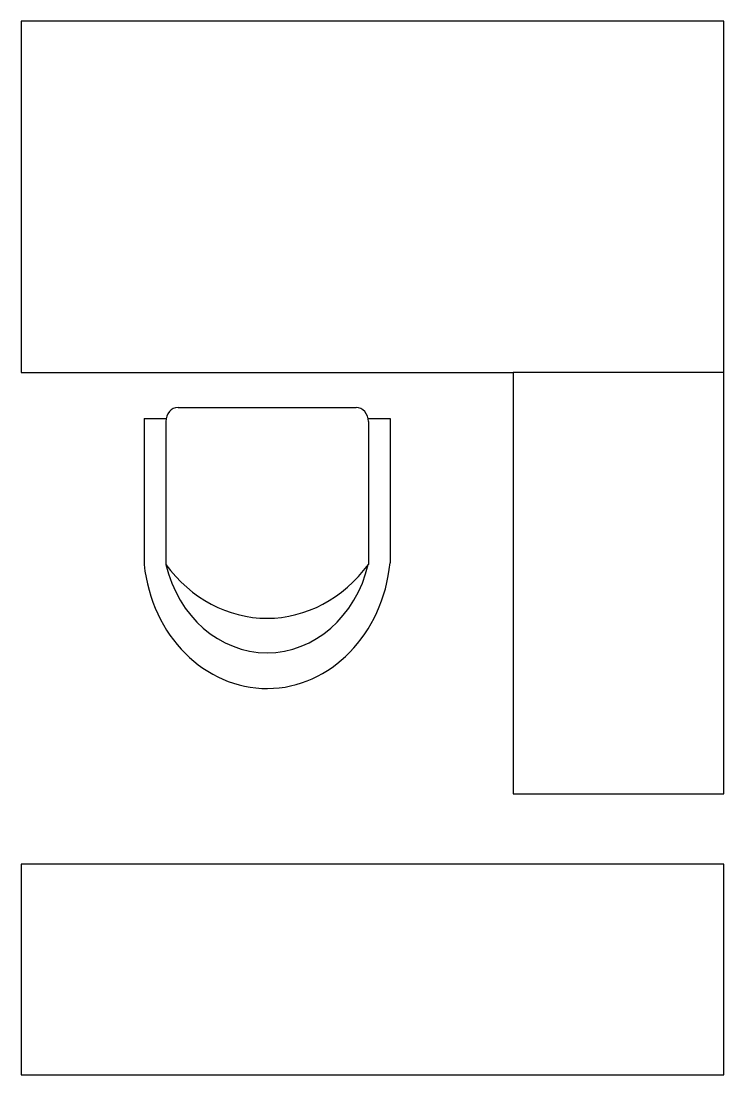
# Model space of a CAD drawing. Extents: x 72 to 192, y -38 to 142.
import ezdxf

# ---------------------------------------------------------------- set-up
doc = ezdxf.new("R2010")
doc.units = 0
doc.header["$MEASUREMENT"] = 0
doc.layers.get('0').update_dxf_attribs({"linetype": 'CONTINUOUS'})

# ---------------------------------------------------------------- blocks, each defined once
blk = doc.blocks.new('A$C7ACD5244')
for p, q in [((0, 90), (0, 60)), ((60, 90), (0, 90)), ((60, 24), (60, 90)), ((0, 60), (42, 60)), ((60, 60), (42, 60)), ((42, 60), (42, 24)), ((60, 24), (60, 60)), ((13.403, 57), (28.597, 57)), ((10.501, 56.065), (10.501, 43.601)), ((10.501, 56.065), (12.353, 56.065)), ((29.629, 56.065), (31.499, 56.065)), ((31.499, 56.065), (31.499, 43.732)), ((12.353, 55.8), (12.353, 43.601)), ((29.647, 55.8), (29.647, 43.601)), ((42, 24), (60, 24)), ((60, 18), (0, 18)), ((0, 18), (0, 0)), ((60, 0), (60, 18)), ((0, 0), (60, 0))]:
    blk.add_line(p, q)
for centre, major_axis, start_param, end_param in [((13.403, 55.8), (0, 1.2), 0, 1.570796), ((28.597, 55.8), (0, 1.2), 4.712389, 6.283185), ((20.993, 45.084), (0, 12.083), 1.693833, 4.600285), ((21, 46.295), (0, 10.242), 1.836941, 4.446244), ((21, 51.915), (0, 12.914), 2.270248, 4.012938)]:
    blk.add_ellipse(centre, major_axis=major_axis, ratio=0.875, start_param=start_param, end_param=end_param)

msp = doc.modelspace()

# ---------------------------------------------------------------- block references
at = {"xscale": 2, "yscale": 2, "zscale": 2}
msp.add_blockref('A$C7ACD5244', (71.84, -38.01), dxfattribs=at)

doc.saveas('drawing.dxf')
